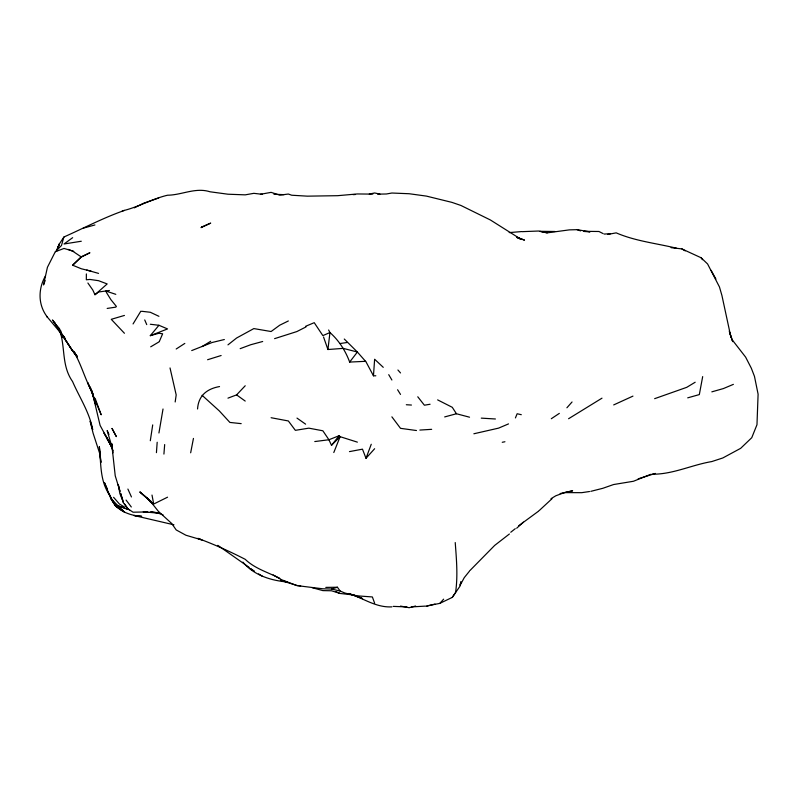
<?xml version="1.0" encoding="UTF-8"?>
<svg xmlns="http://www.w3.org/2000/svg" width="798" height="798" viewBox="0 0 798 798"><rect width="100%" height="100%" fill="white"/><g stroke="black" fill="none" stroke-linecap="round" stroke-linejoin="round"><path stroke-width="1.2" d="M86.364 273.923L86.334 279.779L89.915 279.44L98.543 280.687L107.171 283.938L94.972 294.721L92.847 290.103L87.89 283.011M375.828 375.788L373.464 375.808L374.631 359.23L383.259 367.329M156.428 452.646L157.186 442.252M163.919 454.082L164.677 444.556M152.707 424.905L150.303 440.735M373.464 375.808L366.003 361.833L357.374 352.028L343.21 348.377L327.928 349.524L329.953 332.537L328.616 329.993M175.181 401.973L176.188 394.92L170.024 367.938M163.021 408.995L158.932 432.995M190.662 452.805L193.445 438.421M702.679 376.596L699.327 394.591L687.716 397.843M58.364 247.43L59.192 244.178L63.94 236.956M63.83 237.126L61.486 245.505L55.401 251.679L64.03 248.447L73.755 251.32M197.555 408.975C198.423 395.618 206.921 388.796 219.54 386.561M56.668 251.031L59.192 244.178L56.369 251.39M45.157 280.577L43.521 284.946L47.431 267.28L55.232 251.859M349.464 451.618L362.472 449.164L366.003 458.291L371.25 444.267M56.718 250.722L59.192 244.178M333.793 452.526L340.118 436.686L339.16 435.698L328.916 439.748L314.781 441.553M515.428 417.923L517.154 413.743L521.303 414.701M159.391 341.354L162.642 333.793L158.932 333.255L150.303 335.669L158.932 325.285L167.56 328.926L150.303 335.669M45.386 276.058C37.975 289.145 38.005 304.976 47.301 317.015L46.773 316.417M133.057 323.948L140.807 311.22M426.89 605.901L439.798 603.388L452.276 597.393L455.548 592.565C458.022 576.036 456.446 559.159 455.229 542.56M452.276 597.393L459.947 586.251L460.905 581.782L460.147 585.253L464.246 577.662L469.533 571.089M305.604 326.302L314.232 322.681L322.861 335.619L329.953 332.537C339 340.596 345.484 350.751 349.664 362.073L357.374 352.028L344.277 339.03M271.101 417.723L288.357 420.965L295.36 430.341L308.836 428.157L322.861 430.79L328.916 439.748L331.489 445.304L339.16 435.698M566.899 407.788L572.046 401.983M366.003 458.291L374.631 448.725M439.798 603.388L443.648 599.158M227.959 398.142L236.587 394.89L245.215 385.763M470.022 570.47L494.68 545.413L509.403 533.992M331.489 445.304L340.118 436.686L357.374 442.142M72.658 265.215L81.157 256.856L89.915 252.747L81.286 257.076L72.658 265.215L81.286 268.756L91.112 271.18M539.109 510.66L551.947 498.78M516.675 528.226L523.388 522.141M515.259 528.685L510.76 532.246M518.71 525.752L538.56 511.169M227.959 344.866L236.587 338.023L253.844 328.586L271.101 331.529L279.719 325.205L288.347 320.966M94.972 294.721L98.543 292.008L109.416 290.502M72.658 237.674L64.03 243.989L81.286 241.245M601.991 398.162L568.585 418.731M551.308 418.721L559.338 413.384M176.188 349.005L184.817 343.419M202.074 346.561L210.702 341.275M150.702 346.821L159.211 341.773M551.019 498.68L555.817 495.777L564.445 492.615L572.635 490.8L560.156 493.563M695.178 382.232L686.749 387.329L654.639 398.671M306.023 326.911L296.846 331.569L274.592 338.651M134.303 207.849L143.6 203.251L158.692 198.014M167.56 497.184L153.705 504.037L151.999 495.059M632.954 396.117L613.692 404.915M650.719 474.331L633.462 481.264L613.562 484.546L602.819 488.306L590.819 491.339M64.488 236.737C84.448 227.829 103.77 217.635 124.428 210.433M508.526 423.898L498.59 428.127L473.862 433.773M733.382 384.357L723.407 388.566L711.836 391.848M191.72 350.571L212.198 342.472L224.338 339.529M240.168 348.666L250.652 344.756L262.682 341.494M221.126 355.519L207.59 359.738M655.377 473.423L638.171 478.83M273.175 574.959L281.485 579.697L296.986 585.612L322.861 588.804L331.489 589.024L337.434 587.248L340.118 591.009L344.746 592.984L357.374 596.136L362.551 598.64L348.746 593.503C363.13 598.061 375.938 607.797 391.888 606.859M124.428 315.439L111.261 319.32L124.428 333.265M122.303 210.881C137.994 207.35 151.999 198.832 167.56 195.221C181.894 195.071 195.49 187.131 210.014 191.779L227.959 194.213L245.215 194.852L253.844 193.335L262.472 194.333M83.221 228.168L94.922 224.956M444.676 416.925L456.436 413.753L469.533 417.194M415.608 606.011L409.145 607.707L400.516 606.091M426.401 606.251L435.03 604.076M260.447 194.283L271.101 192.368L279.729 195.141L288.347 194.044L291.709 195.221L307.34 196.158L337.574 195.69L357.374 193.954L369.294 194.074L374.631 192.966L379.928 194.104L386.382 193.984L391.888 193.026L409.145 193.734L426.391 196.099L451.897 202.363L460.905 205.455L490.401 219.979L521.303 239.49L516.984 237.545M502.251 442.282L504.935 441.753M607.577 234.452L616.206 232.866C635.507 241.196 656.415 243.29 676.604 248.248M554.899 231.5L539.817 231.3L547.189 232.856L569.333 229.874L577.144 229.674L590.031 231.859L584.076 231.46M430.082 404.247L424.396 405.214L417.773 396.786M107.171 308.437L115.8 307.13L116.368 306.412L110.872 299.629L106.324 292.287M340.118 343.529L347.26 342.472M589.503 491.528L581.692 492.675L564.445 492.615M651.956 474.212C672.784 474.481 691.607 464.945 711.806 461.563L722.818 457.962L740.654 448.336L751.756 437.703L756.973 424.726L758.1 394.192L754.469 376.357L751.327 368.217L745.621 357.115L731.966 339.539L729.492 332.297M509.194 232.597L521.303 231.6M419.868 430.062L431.668 429.334M411.409 606.929L425.563 606.101M604.056 234.063L610.51 233.724M349.664 362.073L365.624 361.314M147.839 511.917L133.057 512.206L128.009 508.905L122.802 501.952M352.955 194.612L355.319 194.522M521.932 231.669L538.56 231.021L547.189 232.856M325.793 587.388L337.434 587.248M273.933 194.243L284.018 194.662M369.294 194.074L372.836 194.084M377.564 194.094L379.928 194.104M584.156 231.33L598.949 231.49L603.029 233.545M393.214 606.39L406.91 606.909M143.241 511.877L158.932 513.144L150.303 511.827M406.312 404.736L411.439 405.045M481.284 418.132L495.418 418.99M357.783 595.887L372.377 596.954L374.631 603.228M241.186 423.638L229.884 422.431L219.33 410.93L202.074 395.289M354.911 595.138L340.118 593.463L331.489 590.769L322.861 590.61L312.078 587.667M300.676 585.912L296.986 585.493L280.437 580.306L287.22 581.922M141.675 311.27L150.303 312.267L158.932 316.317M671.078 247.659L681.871 248.906L701.083 257.744L707.587 263.958L719.467 286.981L721.931 295.519L730.968 337.454M150.303 324.257L158.932 325.285M151.5 511.967L156.248 512.525L163.041 514.85M416.476 430.531L400.516 428.336L391.888 416.845M173.954 524.815L133.884 515.478L141.675 516.326C129.585 515.757 114.902 510.191 110.892 497.473M287.2 581.991C270.642 580.495 253.934 575.248 242.901 562.121M105.785 291.001L115.8 294.332M86.792 270.073L98.543 273.395M331.489 589.024L340.118 591.009M127.461 509.224L116.837 505.393L110.962 498.82L104.448 482.66L107.521 489.423M202.074 540.017L185.924 535.239L176.188 529.932L171.72 523.518L158.353 511.319L150.303 501.204L139.979 492.027L150.962 501.593M129.575 509.822L116.837 505.393L123.62 511.438L110.962 498.82L115.8 506.251L124.428 511.947L115.61 506.102L107.55 491.279L109.775 495.408M577.144 229.674L580.555 230.891M517.114 237.435L524.515 240.138L516.974 237.255M201.006 539.598L197.804 538.351C214.093 544.326 229.754 551.388 245.215 559.318C254.831 568.655 268.048 572.365 279.729 578.281M68.239 249.395L72.658 251.151L81.157 256.856M335.808 591.587L340.118 593.463M437.633 399.888L452.276 407.309L456.436 413.753M153.056 503.398L150.303 501.932L153.186 503.807M681.871 248.906L685.233 250.871M124.428 507.009L119.341 503.947L113.595 497.304M249.525 568.256L254.502 571.368M258.632 573.932L262.472 576.326M296.986 418.092L305.604 424.167M236.587 394.89L245.215 401.065M249.046 567.298L217.834 545.353M250.961 568.755L253.844 570.939M151.44 501.733L139.979 492.027M151.121 501.792L146.752 498.082L150.303 501.204M64.03 336.956L46.942 316.606M397.913 370.003L400.516 372.935M65.237 338.422L58.643 329.783L62.693 337.404L61.466 334.033M61.157 331.499L52.459 319.988L55.371 323.649M58.284 327.32L59.74 329.145M59.481 329.225L54.174 322.392L72.658 350.97L77.127 356.746M126.074 500.067L131.321 506.989M76.947 356.546L73.655 352.147L76.947 356.546M701.083 257.744L702.489 259.699M124.428 503.847L128.009 508.905M107.171 438.87L111.969 447.079M76.887 356.247L73.456 351.12C81.226 363.958 84.788 378.701 92.019 391.838M77.087 356.457L74.713 352.766L77.107 356.766M397.594 389.743L400.516 394.411M107.93 439.379L104.019 433.095L111.87 447.07M388.726 374.661L391.888 380.008M109.805 495.329C99.69 481.104 101.107 463.159 99.341 446.681L100.937 462.271M108.588 440.416L113.047 450.82M711.118 270.342L715.916 279.071M111.88 447.07L100.099 425.394L92.388 392.855L95.79 404.786L90.304 387.07M107.171 438.501L109.136 442.371L108.488 440.476M93.027 393.903L87.76 382.711L101.186 414.8L95.132 398.372M108.987 434.491L107.171 430.581L112.009 447.01M127.889 489.054L131.451 496.954M144.727 319.928L146.732 324.606M731.966 339.539L732.714 341.634M323.549 337.025L327.928 349.524M729.262 331.14L732.704 341.364M91.7 390.392L92.259 392.097M59.78 330.562C65.496 347.758 61.406 365.654 72.558 381.524C79.501 397.524 89.466 412.207 92.698 429.673L90.154 421.174L93.067 433.095L100.259 455.189L99.78 451.927M119.989 491.339L115.231 475.788L111.71 443.858L112.049 446.052M120.707 493.643L123.191 501.723L119.89 493.673L118.264 484.645L119.929 491.179M120.608 493.373L122.613 499.967M112.189 447.119L111.71 443.858L112.987 452.825M99.72 452.536L100.877 462.212M201.874 226.931L201.026 227.649L210.702 223.111L201.874 226.931M72.658 350.97L63.471 336.956L72.658 350.97M116.328 436.566L112.039 428.466L116.328 436.566"/></g></svg>
